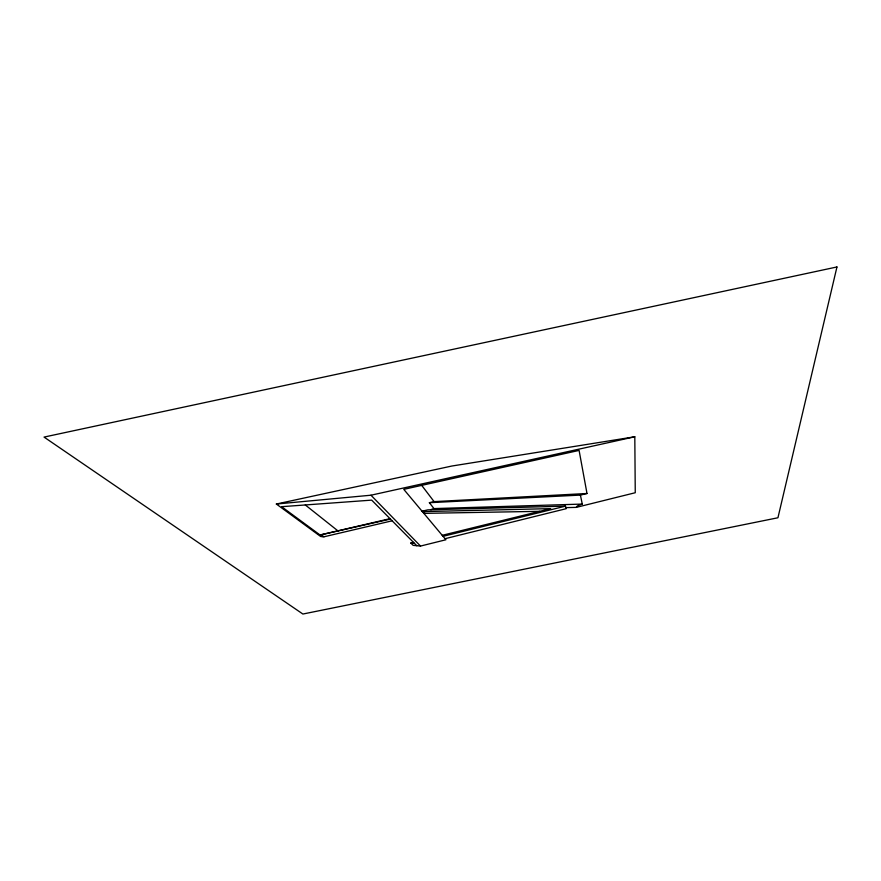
<?xml version="1.0" encoding="UTF-8"?>
<svg xmlns="http://www.w3.org/2000/svg" width="881" height="881" viewBox="0 0 881 881"><rect width="100%" height="100%" fill="white"/><g stroke="black" fill="none" stroke-linecap="round" stroke-linejoin="round"><path stroke-width="1.32" d="M445.048 538.698L566.186 508.689L565.492 506.135L427.88 509.835L422.043 511.2M413.497 542.377L410.821 543.037L413.145 545.35L420.512 546.066L445.929 539.756L403.773 489.351L579.092 450.411L586.999 493.492L580.403 495.1L429.377 502.699L433.981 508.59L582.275 504.075L580.403 495.1M565.899 507.632L576.273 507.379L635.256 492.732L634.805 436.778L451.865 466.027L276.359 504.031L320.618 536.474L323.955 536.793L392.144 520.803M442.218 535.318L550.713 508.634L422.406 511.63M443.055 536.32L565.492 506.135M582.275 504.075L578.354 505.463A10.517 2.621 -11.3 0 0 577.11 506.19L576.273 507.379M433.981 508.59L433.76 508.634A5.132 1.355 -9.8 0 0 430.897 509.758M390.03 518.667L320.045 534.998L390.448 519.096M423.86 513.37L539.745 511.332M429.377 502.699L434.08 501.619L586.999 493.492M276.359 504.031L370.967 495.21L634.805 436.778M410.821 543.037L414.466 543.368M322.27 536.628L281.601 506.685L371.683 500.122L416.779 545.702M321.73 535.141L323.955 536.793M305.289 504.956L337.875 530.836M370.967 495.21L420.512 546.066M423.287 511.421L424.73 513.16M421.713 485.365L434.08 501.619M836.95 266.965L777.945 517.764L302.888 614.035L44.05 437.086L836.95 266.965"/></g></svg>
